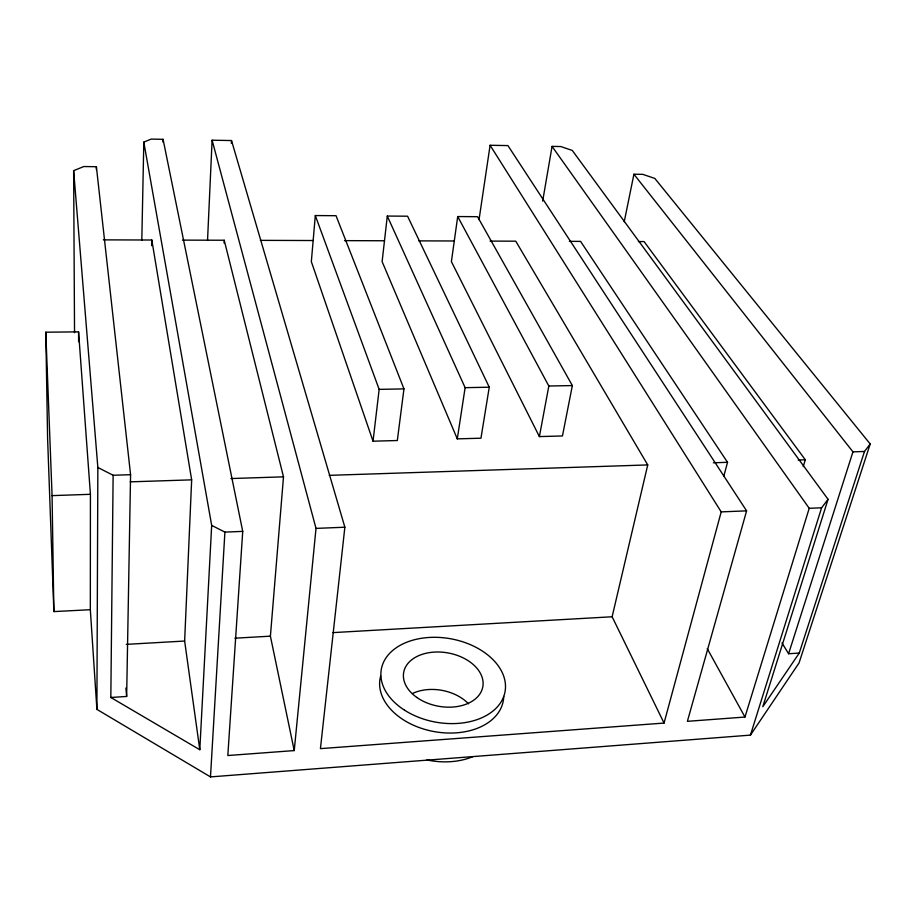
<?xml version="1.0" encoding="UTF-8"?>
<svg xmlns="http://www.w3.org/2000/svg" width="916" height="916" viewBox="0 0 916 916"><rect width="100%" height="100%" fill="white"/><g stroke="black" fill="none" stroke-linecap="round" stroke-linejoin="round"><path stroke-width="1.37" d="M90.329 609.712L90.421 494.308L78.57 331.867L45.8 332.199L47.609 438.775L53.872 611.59L90.329 609.712L96.901 709.373L210.485 776.905L750.444 735.113L799.061 662.932L870.2 443.974L654.826 178.437L642.78 174.349L633.918 174.235L624.231 221.752M96.375 169.552L96.386 166.712L83.803 166.54L73.635 170.674L74.539 332.703M96.901 709.373L97.852 467.481L73.635 170.674M870.2 443.974L864.486 451.474L799.267 653.051L762.799 706.728L828.053 499.312L572.271 150.442L560.81 146.549L552.062 146.388L809.217 508.3L744.971 717.045L687.389 721.327L746.609 510.853L507.922 145.587L490.094 145.266L721.201 511.884L664.054 723.067L320.428 748.635L344.863 527.215L231.519 140.549L212.111 140.205L316.009 528.395L294.231 750.582L227.821 755.528L242.729 531.383L163.071 139.312L151.197 139.095L143.812 142.094L211.676 525.383L199.791 749.735L110.825 697.477L113.126 475.255L97.852 467.481M110.825 697.477L126.648 696.458L130.576 474.706L96.386 166.712M141.808 240.393L143.812 142.094M151.678 245.706L151.816 240.015L103.394 239.866M162.991 142.163L163.071 139.312M199.791 749.735L184.643 641.04L191.662 479.847L151.816 240.015M207.543 240.244L212.111 140.205M224.076 243.095L224.225 240.244L182.421 240.118M231.37 143.4L231.519 140.549M210.485 776.905L224.901 532.104L211.676 525.383M294.231 750.582L270.403 636.173L283.502 476.835L224.225 240.244M315.31 215.558L311.337 261.632L373.03 441.191L397.326 440.527L403.956 388.888L336.035 215.707L315.31 215.558L379.155 389.369L373.03 441.191M387.296 216.061L382.121 261.621L457.29 438.867L480.957 438.203L489.259 387.205L407.574 216.199L387.296 216.061L465.122 387.674L457.29 438.867M457.714 216.554L451.393 261.621L539.387 436.589L562.458 435.959L572.351 385.567L477.557 216.691L457.714 216.554L548.833 386.025L539.387 436.589M479.034 219.714L490.094 145.266M542.673 201.108L552.062 146.388M664.054 723.067L612.128 616.766L647.738 464.927L515.765 241.183L490.071 241.091M723.835 476.091L727.533 462.317L580.572 241.389L569.386 241.343M803.252 466.588L805.301 459.775L644.074 241.584L638.418 241.572M750.444 735.113L821.595 507.796L828.053 499.312M799.267 653.051L788.596 653.749L852.956 451.84L633.918 174.235M126.282 644.36L184.643 641.04M234.92 638.189L270.403 636.173M332.966 632.612L612.128 616.766M224.901 532.104L242.729 531.383M316.009 528.395L344.863 527.215M721.201 511.884L746.609 510.853M809.217 508.3L821.595 507.796M53.872 611.59L52.075 495.625L90.421 494.308M113.126 475.255L130.576 474.706M852.956 451.84L864.486 451.474M130.209 481.85L191.662 479.847M230.946 478.553L283.502 476.835M329.268 475.347L647.738 464.927M713.335 462.775L727.533 462.317M798.202 460.004L805.301 459.775M379.155 389.369L403.956 388.888M465.122 387.674L489.259 387.205M548.833 386.025L572.351 385.567M260.316 240.358L313.123 240.53M344.519 240.633L384.468 240.759M418.726 240.874L454.393 240.977M782.001 642.986L788.596 653.749M707.232 648.585L744.971 717.045M125.893 688.042L126.648 696.458M45.8 332.199L52.075 495.625M78.57 331.867L78.616 341.76M412.635 693.423A39.525 27.434 10.5 0 1 468.511 703.786M472.748 756.708A61.773 42.903 10.5 0 1 426.948 759.937M503.72 696.435A62.597 42.491 10.3 0 1 435.558 731.838A62.597 42.491 10.3 0 1 380.644 676.123M416.78 697.42A40.224 27.079 10.3 0 0 482.308 688.889A40.224 27.079 10.3 0 0 430.68 652.432A40.224 27.079 10.3 0 0 416.78 697.42M404.54 710.186A62.861 42.342 10.3 0 0 504.853 692.645A62.861 42.342 10.3 0 0 420.204 638.498A62.861 42.342 10.3 0 0 404.54 710.186"/></g></svg>
